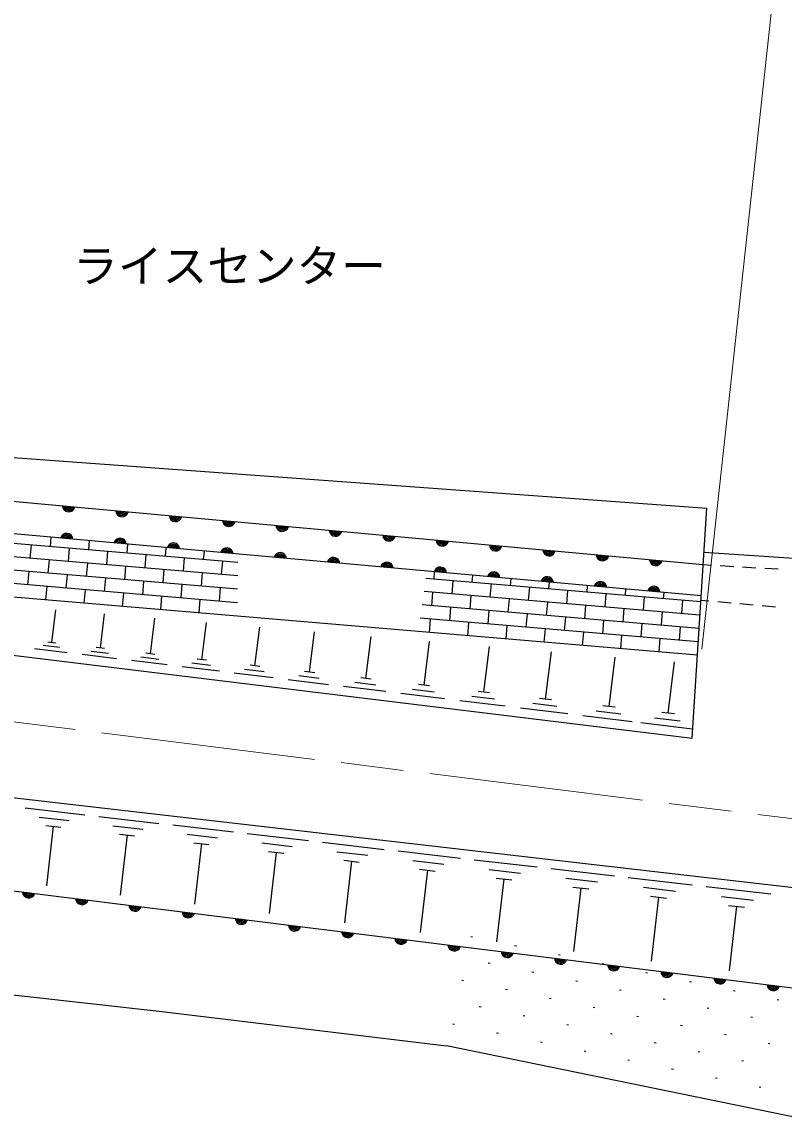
# Model space of a CAD drawing. Units: millimetres, scale not verified. Extents: x 40000 to 680000, y 20000 to 380000.
# Drawn here: x 401815 to 444468, y 266555 to 327980 of the extents above; entities that cross this region are included whole.
import ezdxf
from ezdxf.enums import TextEntityAlignment as Align

# ---------------------------------------------------------------- set-up
doc = ezdxf.new("R2010")
doc.units = ezdxf.units.MM
doc.header["$LTSCALE"] = 1000
doc.linetypes.add('CHAIN', pattern=[18.5, 12, -1.5, 3.5, -1.5])
for name, color, linetype, lineweight in [('M-BGD', 7, 'Continuous', 25), ('M-BMK', 2, 'CHAIN', 13), ('M-BMK-HTXT', 7, 'Continuous', 13), ('M-STR-HTXT', 7, 'Continuous', 13)]:
    doc.layers.add(name, color=color, linetype=linetype, lineweight=lineweight)
doc.styles.add('ＭＳ ゴシック', font='')
doc.styles.get('ＭＳ ゴシック').set_extended_font_data('MS Gothic')

msp = doc.modelspace()

# ---------------------------------------------------------------- linework, layer by layer
at = {"layer": 'M-BGD'}
for p, q in [((413903, 297720), (379441, 300646)), ((439325, 287884), (440140, 300752)), ((439619, 292525), (349459, 300181)), ((413895, 296968), (379318, 299904)), ((413887, 296216), (379194, 299162)), ((402279, 297954), (402343, 298701)), ((403414, 298611), (403458, 299125)), ((405556, 298429), (405599, 298932)), ((407699, 298247), (407740, 298739)), ((409841, 298065), (409882, 298546)), ((413879, 295464), (379071, 298420)), ((404422, 297772), (404485, 298520)), ((406564, 297590), (406628, 298338)), ((408706, 297408), (408770, 298156)), ((410849, 297227), (410912, 297974)), ((411983, 297883), (412023, 298353)), ((439985, 298303), (451041, 297546)), ((403287, 297116), (403351, 297863)), ((405429, 296934), (405493, 297681)), ((407572, 296752), (407635, 297499)), ((409714, 296570), (409777, 297317)), ((412991, 297045), (413054, 297792)), ((439940, 297595), (440401, 297568)), ((440900, 297539), (441649, 297496)), ((442148, 297468), (442897, 297424)), ((443396, 297396), (444145, 297353)), ((402153, 296460), (402216, 297207)), ((404295, 296278), (404358, 297025)), ((406437, 296096), (406501, 296843)), ((411856, 296388), (411920, 297136)), ((439809, 295520), (424423, 296826)), ((424877, 296788), (424911, 297190)), ((425884, 295950), (425948, 296697)), ((427019, 296606), (427052, 296997)), ((429161, 296424), (429194, 296804)), ((403160, 295621), (403224, 296369)), ((405303, 295439), (405366, 296187)), ((408579, 295914), (408643, 296661)), ((410722, 295732), (410785, 296479)), ((412864, 295550), (412927, 296297)), ((439761, 294771), (424318, 296083)), ((428027, 295768), (428090, 296515)), ((430169, 295586), (430232, 296333)), ((431304, 296242), (431335, 296611)), ((432311, 295404), (432375, 296151)), ((433446, 296060), (433476, 296418)), ((435588, 295878), (435618, 296225)), ((407445, 295257), (407508, 296005)), ((409587, 295076), (409651, 295823)), ((411729, 294894), (411793, 295641)), ((424750, 295293), (424813, 296041)), ((426892, 295111), (426955, 295859)), ((429034, 294930), (429098, 295677)), ((431177, 294748), (431240, 295495)), ((434454, 295222), (434517, 295969)), ((436596, 295040), (436659, 295787)), ((437730, 295696), (437759, 296032)), ((438738, 294858), (438802, 295606)), ((439814, 295608), (440255, 295569)), ((440753, 295526), (441500, 295460)), ((403489, 293235), (403714, 295073)), ((439714, 294023), (424213, 295339)), ((425757, 294455), (425821, 295202)), ((427900, 294273), (427963, 295020)), ((433319, 294566), (433382, 295313)), ((435461, 294384), (435525, 295131)), ((437603, 294202), (437667, 294949)), ((441998, 295417), (442745, 295351)), ((443244, 295307), (443991, 295242)), ((406204, 292923), (406438, 294841)), ((409001, 292602), (409245, 294603)), ((411883, 292272), (412138, 294357)), ((439666, 293274), (424108, 294595)), ((424623, 293799), (424686, 294546)), ((426765, 293617), (426829, 294364)), ((430042, 294091), (430105, 294839)), ((432184, 293909), (432248, 294657)), ((434327, 293727), (434390, 294475)), ((436469, 293546), (436532, 294293)), ((414854, 291931), (415120, 294104)), ((417915, 291579), (418191, 293843)), ((428907, 293435), (428971, 294182)), ((431050, 293253), (431113, 294000)), ((433192, 293071), (433255, 293818)), ((435334, 292889), (435398, 293636)), ((438611, 293364), (438675, 294111)), ((403920, 292949), (403001, 293061)), ((403719, 293207), (403259, 293263)), ((421069, 291217), (421357, 293575)), ((424319, 290844), (424619, 293298)), ((427668, 290460), (427980, 293012)), ((437477, 292707), (437540, 293455)), ((404352, 292663), (402514, 292888)), ((407104, 292327), (405186, 292561)), ((406654, 292625), (405695, 292742)), ((406443, 292894), (405964, 292953)), ((409470, 292291), (408470, 292413)), ((409251, 292572), (408751, 292633)), ((431120, 290064), (431444, 292718)), ((434676, 289656), (435013, 292415)), ((409940, 291980), (407939, 292224)), ((412863, 291623), (410777, 291878)), ((412373, 291947), (411330, 292075)), ((412144, 292240), (411623, 292303)), ((415126, 291897), (414582, 291964)), ((437982, 289279), (438333, 292146)), ((415874, 291254), (413701, 291520)), ((415364, 291593), (414277, 291725)), ((418446, 291227), (417314, 291366)), ((418198, 291545), (417632, 291614)), ((421363, 291181), (420774, 291253)), ((418978, 290875), (416713, 291152)), ((422175, 290484), (419818, 290772)), ((421622, 290851), (420444, 290995)), ((424895, 290463), (423668, 290613)), ((424626, 290807), (424012, 290882)), ((425471, 290081), (423017, 290381)), ((428866, 289666), (426314, 289978)), ((428267, 290063), (426991, 290219)), ((427987, 290421), (427349, 290499)), ((431451, 290023), (430788, 290105)), ((432366, 289238), (429711, 289563)), ((431743, 289651), (430416, 289813)), ((435324, 289227), (433944, 289395)), ((435021, 289614), (434331, 289698)), ((438341, 289235), (437624, 289323)), ((435971, 288797), (433212, 289135)), ((439329, 288387), (436461, 288737)), ((438655, 288833), (437222, 289008)), ((402000, 283971), (405334, 283587)), ((402786, 283458), (404452, 283266)), ((406113, 283497), (409476, 283109)), ((403154, 282994), (403988, 282898)), ((403571, 282946), (403187, 279612)), ((406906, 282980), (408587, 282786)), ((410256, 283019), (413649, 282628)), ((407278, 282511), (408118, 282414)), ((407698, 282462), (407310, 279099)), ((411056, 282497), (412752, 282302)), ((411431, 282024), (412279, 281926)), ((411855, 281975), (411464, 278582)), ((414429, 282538), (417853, 282143)), ((415236, 282011), (416947, 281814)), ((418632, 282054), (422086, 281655)), ((415614, 281534), (416470, 281436)), ((416042, 281485), (415647, 278061)), ((419446, 281522), (421173, 281323)), ((422866, 281565), (426351, 281164)), ((419828, 281041), (420692, 280941)), ((420260, 280991), (419862, 277537)), ((423687, 281029), (425429, 280828)), ((427130, 281074), (430646, 280668)), ((424072, 280543), (424944, 280443)), ((424508, 280493), (424106, 277008)), ((427959, 280533), (429717, 280330)), ((431425, 280579), (434973, 280170)), ((428347, 280043), (429226, 279941)), ((428787, 279992), (428382, 276476)), ((432261, 280033), (434035, 279828)), ((432654, 279538), (433540, 279436)), ((433097, 279487), (432688, 275940)), ((435752, 280080), (439331, 279667)), ((436595, 279529), (438385, 279323)), ((440110, 279577), (443720, 279161)), ((436991, 279030), (437886, 278927)), ((437438, 278979), (437026, 275400)), ((440960, 279022), (442766, 278814)), ((441360, 278519), (442262, 278415)), ((441811, 278467), (441395, 274856)), ((427038, 276739), (426940, 276759)), ((429487, 276236), (429389, 276256)), ((428011, 275263), (427913, 275283)), ((431936, 275732), (431838, 275752)), ((434384, 275229), (434286, 275249)), ((430459, 274759), (430361, 274780)), ((436833, 274725), (436735, 274745)), ((426535, 274290), (426437, 274310)), ((432908, 274256), (432810, 274276)), ((439282, 274222), (439184, 274242)), ((428983, 273787), (428885, 273807)), ((435357, 273753), (435259, 273773)), ((441731, 273718), (441633, 273739)), ((427507, 272814), (427409, 272834)), ((431432, 273283), (431334, 273303)), ((433881, 272780), (433783, 272800)), ((437806, 273249), (437708, 273269)), ((440255, 272746), (440157, 272766)), ((444179, 273215), (444082, 273235)), ((429956, 272311), (429858, 272331)), ((436330, 272276), (436232, 272297)), ((442703, 272242), (442605, 272262)), ((426031, 271841), (425933, 271862)), ((432405, 271807), (432307, 271827)), ((438778, 271773), (438681, 271793)), ((428480, 271338), (428382, 271358)), ((434854, 271304), (434756, 271324)), ((441227, 271270), (441129, 271290)), ((430929, 270835), (430831, 270855)), ((433377, 270331), (433280, 270351)), ((437302, 270800), (437204, 270821)), ((439751, 270297), (439653, 270317)), ((443676, 270766), (443578, 270786)), ((435826, 269828), (435728, 269848)), ((442200, 269794), (442102, 269814)), ((438275, 269324), (438177, 269344)), ((440724, 268821), (440626, 268841)), ((443173, 268317), (443075, 268338))]:
    msp.add_line(p, q, dxfattribs=at)
for points in [[(371748, 326679), (370415, 305859), (440140, 300752)], [(311520, 309394), (324102, 308215), (439940, 297595)], [(439829, 295845), (323985, 306292), (308248, 307538)], [(347070, 300196), (356378, 298002), (375022, 295745), (439325, 287884)], [(69424, 279077), (102578, 280060), (124055, 280381), (129539, 280641), (142294, 281544), (160184, 283323), (170019, 284521), (198125, 288309), (227908, 292037), (244579, 294222), (256827, 295505), (269064, 296228), (284732, 296681), (303469, 296000), (315987, 294997), (337904, 292234), (384891, 286447), (484552, 274957), (490332, 274156), (499814, 273154), (507809, 272548)], [(69459, 274155), (102599, 274897), (124170, 275068), (130709, 275213), (142729, 276056), (160782, 277913), (172472, 279261), (199069, 282640), (228660, 286670), (245217, 289173), (257202, 290784), (269261, 291751), (284725, 291992), (303019, 290816), (316099, 289404), (338483, 286896), (367648, 283565), (384379, 281450), (452746, 272939), (485088, 269178)], [(69514, 266555), (102608, 267114), (122125, 267364), (131050, 267821), (143321, 268527), (150155, 269147), (161766, 270689), (173354, 272093), (200019, 275452), (229730, 279254), (246257, 281490), (258043, 283041), (268289, 284357), (284591, 284774), (295782, 284246), (302451, 283652), (315397, 282486), (337796, 280229), (366936, 277215), (383582, 275481), (409490, 272599), (425575, 270659)], [(486825, 267715), (460694, 266988), (445321, 266600), (425575, 270659)]]:
    msp.add_lwpolyline(points, dxfattribs=at)
for centre, radius, start, end in [((404432, 300904), 354, 183.55923, 345.96441), ((404432, 300904), 283, 185.78327, 343.74037), ((404432, 300904), 212, 189.52959, 339.99404), ((404432, 300904), 142, 197.24132, 332.28231), ((404432, 300904), 100, 207.55899, 321.96465), ((407419, 300631), 354, 183.55923, 345.96441), ((407419, 300631), 283, 185.78327, 343.74037), ((407419, 300631), 212, 189.52959, 339.99404), ((407419, 300631), 142, 197.24132, 332.28231), ((407419, 300631), 100, 207.55899, 321.96465), ((410407, 300357), 354, 183.55923, 345.96441), ((410407, 300357), 283, 185.78327, 343.74037), ((410407, 300357), 212, 189.52959, 339.99404), ((410407, 300357), 142, 197.24132, 332.28231), ((410407, 300357), 100, 207.55899, 321.96465), ((413394, 300083), 354, 183.55923, 345.96441), ((413394, 300083), 283, 185.78327, 343.74037), ((413394, 300083), 212, 189.52959, 339.99404), ((413394, 300083), 142, 197.24132, 332.28231), ((413394, 300083), 100, 207.55899, 321.96465), ((416382, 299809), 354, 183.55923, 345.96441), ((416382, 299809), 283, 185.78327, 343.74037), ((416382, 299809), 212, 189.52959, 339.99404), ((416382, 299809), 142, 197.24132, 332.28231), ((416382, 299809), 100, 207.55899, 321.96465), ((404312, 298994), 354, 3.64433, 166.04951), ((404312, 298994), 283, 5.86837, 163.82547), ((404312, 298994), 212, 9.6147, 160.07915), ((419369, 299535), 354, 183.55923, 345.96441), ((419369, 299535), 283, 185.78327, 343.74037), ((419369, 299535), 212, 189.52959, 339.99404), ((419369, 299535), 142, 197.24132, 332.28231), ((419369, 299535), 100, 207.55899, 321.96465), ((422357, 299261), 354, 183.55923, 345.96441), ((422357, 299261), 283, 185.78327, 343.74037), ((422357, 299261), 212, 189.52959, 339.99404), ((422357, 299261), 142, 197.24132, 332.28231), ((422357, 299261), 100, 207.55899, 321.96465), ((404312, 298994), 142, 17.32643, 152.36742), ((404312, 298994), 100, 27.64409, 142.04975), ((407299, 298724), 354, 3.64433, 166.04951), ((407299, 298724), 283, 5.86837, 163.82547), ((407299, 298724), 212, 9.6147, 160.07915), ((407299, 298724), 142, 17.32643, 152.36742), ((407299, 298724), 100, 27.64409, 142.04975), ((410287, 298455), 354, 3.64433, 166.04951), ((410287, 298455), 283, 5.86837, 163.82547), ((410287, 298455), 212, 9.6147, 160.07915), ((410287, 298455), 142, 17.32643, 152.36742), ((410287, 298455), 100, 27.64409, 142.04975), ((413275, 298185), 354, 3.64433, 166.04951), ((425344, 298987), 354, 183.55923, 345.96441), ((425344, 298987), 283, 185.78327, 343.74037), ((425344, 298987), 212, 189.52959, 339.99404), ((425344, 298987), 142, 197.24132, 332.28231), ((425344, 298987), 100, 207.55899, 321.96465), ((428332, 298713), 354, 183.55923, 345.96441), ((428332, 298713), 283, 185.78327, 343.74037), ((428332, 298713), 212, 189.52959, 339.99404), ((428332, 298713), 142, 197.24132, 332.28231), ((428332, 298713), 100, 207.55899, 321.96465), ((413275, 298185), 283, 5.86837, 163.82547), ((413275, 298185), 212, 9.6147, 160.07915), ((413275, 298185), 142, 17.32643, 152.36742), ((413275, 298185), 100, 27.64409, 142.04975), ((416263, 297916), 354, 3.64433, 166.04951), ((416263, 297916), 283, 5.86837, 163.82547), ((416263, 297916), 212, 9.6147, 160.07915), ((416263, 297916), 142, 17.32643, 152.36742), ((416263, 297916), 100, 27.64409, 142.04975), ((419251, 297646), 354, 3.64433, 166.04951), ((419251, 297646), 283, 5.86837, 163.82547), ((431319, 298439), 354, 183.55923, 345.96441), ((431319, 298439), 283, 185.78327, 343.74037), ((431319, 298439), 212, 189.52959, 339.99404), ((431319, 298439), 142, 197.24132, 332.28231), ((431319, 298439), 100, 207.55899, 321.96465), ((434307, 298166), 354, 183.55923, 345.96441), ((434307, 298166), 283, 185.78327, 343.74037), ((434307, 298166), 212, 189.52959, 339.99404), ((434307, 298166), 142, 197.24132, 332.28231), ((434307, 298166), 100, 207.55899, 321.96465), ((419251, 297646), 212, 9.6147, 160.07915), ((419251, 297646), 142, 17.32643, 152.36742), ((419251, 297646), 100, 27.64409, 142.04975), ((422239, 297377), 354, 3.64433, 166.04951), ((422239, 297377), 283, 5.86837, 163.82547), ((422239, 297377), 212, 9.6147, 160.07915), ((422239, 297377), 142, 17.32643, 152.36742), ((422239, 297377), 100, 27.64409, 142.04975), ((425227, 297107), 354, 3.64433, 166.04951), ((425227, 297107), 283, 5.86837, 163.82547), ((425227, 297107), 212, 9.6147, 160.07915), ((437294, 297892), 354, 183.55923, 345.96441), ((437294, 297892), 283, 185.78327, 343.74037), ((437294, 297892), 212, 189.52959, 339.99404), ((437294, 297892), 142, 197.24132, 332.28231), ((437294, 297892), 100, 207.55899, 321.96465), ((425227, 297107), 142, 17.32643, 152.36742), ((425227, 297107), 100, 27.64409, 142.04975), ((428215, 296838), 354, 3.64433, 166.04951), ((428215, 296838), 283, 5.86837, 163.82547), ((428215, 296838), 212, 9.6147, 160.07915), ((428215, 296838), 142, 17.32643, 152.36742), ((428215, 296838), 100, 27.64409, 142.04975), ((431202, 296569), 354, 3.64433, 166.04951), ((431202, 296569), 283, 5.86837, 163.82547), ((431202, 296569), 212, 9.6147, 160.07915), ((431202, 296569), 142, 17.32643, 152.36742), ((431202, 296569), 100, 27.64409, 142.04975), ((434190, 296299), 354, 3.64433, 166.04951), ((434190, 296299), 283, 5.86837, 163.82547), ((434190, 296299), 212, 9.6147, 160.07915), ((434190, 296299), 142, 17.32643, 152.36742), ((434190, 296299), 100, 27.64409, 142.04975), ((437178, 296030), 354, 3.64433, 166.04951), ((437178, 296030), 283, 5.86837, 163.82547), ((437178, 296030), 212, 9.6147, 160.07915), ((437178, 296030), 142, 17.32643, 152.36742), ((437178, 296030), 100, 27.64409, 142.04975), ((402196, 279286), 354, 181.70112, 344.10629), ((402196, 279286), 283, 183.92516, 341.88226), ((402196, 279286), 212, 187.67148, 338.13593), ((402196, 279286), 142, 195.38321, 330.4242), ((402196, 279286), 100, 205.70087, 320.10654), ((405173, 278916), 354, 181.70112, 344.10629), ((405173, 278916), 283, 183.92516, 341.88226), ((405173, 278916), 212, 187.67148, 338.13593), ((405173, 278916), 142, 195.38321, 330.4242), ((405173, 278916), 100, 205.70087, 320.10654), ((408150, 278545), 354, 181.70112, 344.10629), ((408150, 278545), 283, 183.92516, 341.88226), ((408150, 278545), 212, 187.67148, 338.13593), ((408150, 278545), 142, 195.38321, 330.4242), ((408150, 278545), 100, 205.70087, 320.10654), ((411127, 278175), 354, 181.70112, 344.10629), ((411127, 278175), 283, 183.92516, 341.88226), ((411127, 278175), 212, 187.67148, 338.13593), ((411127, 278175), 142, 195.38321, 330.4242), ((411127, 278175), 100, 205.70087, 320.10654), ((414104, 277804), 354, 181.70112, 344.10629), ((414104, 277804), 283, 183.92516, 341.88226), ((414104, 277804), 212, 187.67148, 338.13593), ((414104, 277804), 142, 195.38321, 330.4242), ((414104, 277804), 100, 205.70087, 320.10654), ((417081, 277433), 354, 181.70112, 344.10629), ((417081, 277433), 283, 183.92516, 341.88226), ((417081, 277433), 212, 187.67148, 338.13593), ((417081, 277433), 142, 195.38321, 330.4242), ((417081, 277433), 100, 205.70087, 320.10654), ((420058, 277063), 354, 181.70112, 344.10629), ((420058, 277063), 283, 183.92516, 341.88226), ((420058, 277063), 212, 187.67148, 338.13593), ((420058, 277063), 142, 195.38321, 330.4242), ((420058, 277063), 100, 205.70087, 320.10654), ((423035, 276692), 354, 181.70112, 344.10629), ((423035, 276692), 283, 183.92516, 341.88226), ((423035, 276692), 212, 187.67148, 338.13593), ((423035, 276692), 142, 195.38321, 330.4242), ((423035, 276692), 100, 205.70087, 320.10654), ((426012, 276322), 354, 181.70112, 344.10629), ((426012, 276322), 283, 183.92516, 341.88226), ((426012, 276322), 212, 187.67148, 338.13593), ((426012, 276322), 142, 195.38321, 330.4242), ((426012, 276322), 100, 205.70087, 320.10654), ((428989, 275951), 354, 181.70112, 344.10629), ((428989, 275951), 283, 183.92516, 341.88226), ((428989, 275951), 212, 187.67148, 338.13593), ((428989, 275951), 142, 195.38321, 330.4242), ((428989, 275951), 100, 205.70087, 320.10654), ((431966, 275580), 354, 181.70112, 344.10629), ((431966, 275580), 283, 183.92516, 341.88226), ((431966, 275580), 212, 187.67148, 338.13593), ((431966, 275580), 142, 195.38321, 330.4242), ((431966, 275580), 100, 205.70087, 320.10654), ((434943, 275210), 354, 181.70112, 344.10629), ((434943, 275210), 283, 183.92516, 341.88226), ((434943, 275210), 212, 187.67148, 338.13593), ((434943, 275210), 142, 195.38321, 330.4242), ((434943, 275210), 100, 205.70087, 320.10654), ((437920, 274839), 354, 181.70112, 344.10629), ((437920, 274839), 283, 183.92516, 341.88226), ((437920, 274839), 212, 187.67148, 338.13593), ((437920, 274839), 142, 195.38321, 330.4242), ((437920, 274839), 100, 205.70087, 320.10654), ((440897, 274469), 354, 181.70112, 344.10629), ((440897, 274469), 283, 183.92516, 341.88226), ((440897, 274469), 212, 187.67148, 338.13593), ((440897, 274469), 142, 195.38321, 330.4242), ((440897, 274469), 100, 205.70087, 320.10654), ((443874, 274098), 354, 181.70112, 344.10629), ((443874, 274098), 283, 183.92516, 341.88226), ((443874, 274098), 212, 187.67148, 338.13593), ((443874, 274098), 142, 195.38321, 330.4242), ((443874, 274098), 100, 205.70087, 320.10654)]:
    msp.add_arc(centre, radius, start, end, dxfattribs=at)
at = {"layer": 'M-BMK'}
msp.add_line((369558, 292735), (467266, 280598), dxfattribs=at)
at = {"layer": 'M-STR-HTXT'}
msp.add_line((439866, 292854), (444447, 334916), dxfattribs=at)

# ---------------------------------------------------------------- texts
at = {"layer": 'M-BMK-HTXT', "style": 'ＭＳ ゴシック'}
msp.add_text('ライスセンター', height=1833, dxfattribs=at).set_placement((413433, 314322), align=Align.MIDDLE_CENTER)

doc.saveas('drawing.dxf')
